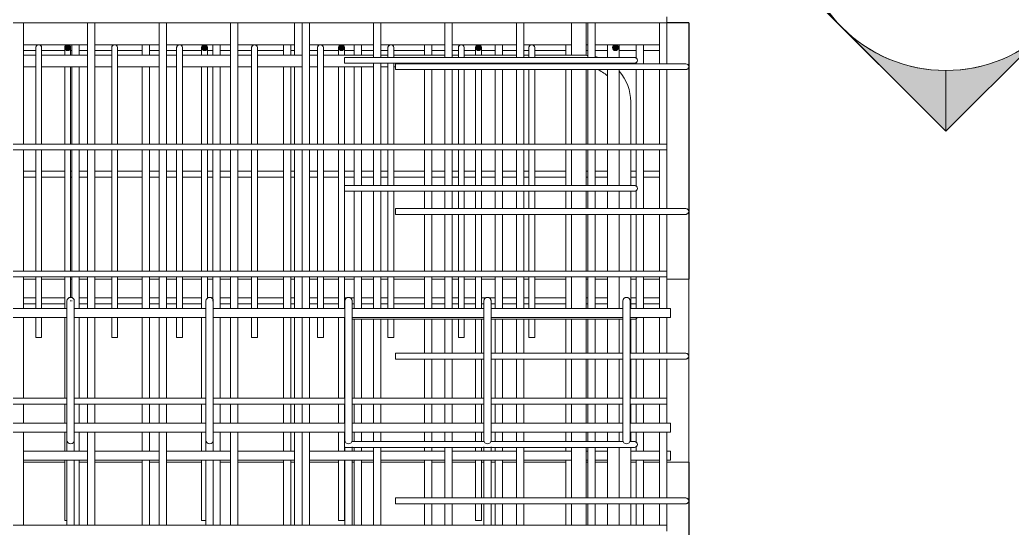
# Model space of a CAD drawing. Header units: millimetres. Extents: x 6720 to 22888, y -3063 to 10060.
# Drawn here: x 11406 to 12760, y 6970 to 7664 of the extents above; entities that cross this region are included whole.
import ezdxf

# ---------------------------------------------------------------- set-up
doc = ezdxf.new("R2010")
doc.units = ezdxf.units.MM
for name, color, linetype, lineweight in [('A-WALL', 113, 'Continuous', 25), ('G-ANNO-SYMB', 111, 'Continuous', 9), ('S-BEAM', 12, 'Continuous', 18), ('S-RBAR', 171, 'Continuous', 18)]:
    doc.layers.add(name, color=color, linetype=linetype, lineweight=lineweight)

# ---------------------------------------------------------------- blocks, each defined once
blk = doc.blocks.new('Detail View - M_Section Head - Filled SHOP DWG-1002450-Elevation Front 1')
at = {"layer": 'G-ANNO-SYMB'}
h = blk.add_hatch(color=256, dxfattribs=at)
edge = h.paths.add_edge_path()
edge.add_line((12386.7, 7794.8), (12469.5, 7794.8))
edge.add_arc((12669.5, 7794.8), 200, 180, 225)
edge.add_line((12528.1, 7653.4), (12386.7, 7794.8))
h = blk.add_hatch(color=256, dxfattribs=at)
edge = h.paths.add_edge_path()
edge.add_line((12952.4, 7794.8), (12811, 7653.4))
edge.add_arc((12669.5, 7794.8), 200, 315, 360)
edge.add_line((12869.5, 7794.8), (12952.4, 7794.8))
h = blk.add_hatch(color=256, dxfattribs=at)
edge = h.paths.add_edge_path()
edge.add_line((12669.5, 7512), (12528.1, 7653.4))
edge.add_arc((12669.5, 7794.8), 200, 225, 270)
edge.add_line((12669.5, 7594.8), (12669.5, 7512))
h = blk.add_hatch(color=256, dxfattribs=at)
edge = h.paths.add_edge_path()
edge.add_line((12669.5, 7512), (12669.5, 7594.8))
edge.add_arc((12669.5, 7794.8), 200, 270, 315)
edge.add_line((12811, 7653.4), (12669.5, 7512))
for p, q in [((12669.5, 7512), (12386.7, 7794.8)), ((12469.5, 7794.8), (12386.7, 7794.8)), ((12386.7, 7794.8), (12528.1, 7653.4)), ((12469.5, 7794.8), (12386.7, 7794.8)), ((12669.5, 7512), (12952.4, 7794.8)), ((12811, 7653.4), (12952.4, 7794.8)), ((12869.5, 7794.8), (12952.4, 7794.8)), ((12952.4, 7794.8), (12869.5, 7794.8)), ((12528.1, 7653.4), (12669.5, 7512)), ((12669.5, 7512), (12811, 7653.4)), ((12669.5, 7594.8), (12669.5, 7512)), ((12669.5, 7512), (12669.5, 7594.8))]:
    blk.add_line(p, q, dxfattribs=at)
for start, end in [(0, 180), (180, 360), (180, 225), (315, 0), (225, 270), (270, 315)]:
    blk.add_arc((12669.5, 7794.8), 200, start, end, dxfattribs=at)

msp = doc.modelspace()

# ---------------------------------------------------------------- hatches: boundary and pattern name
at = {"layer": 'S-RBAR'}
for points in [[(11470.9, 7622), (11474.9, 7626), (11470.9, 7630), (11466.9, 7626)], [(11657.8, 7622), (11661.8, 7626), (11657.8, 7630), (11653.8, 7626)], [(11844.7, 7622), (11848.7, 7626), (11844.7, 7630), (11840.7, 7626)], [(12031.7, 7622), (12035.7, 7626), (12031.7, 7630), (12027.7, 7626)], [(12218.6, 7622), (12222.6, 7626), (12218.6, 7630), (12214.6, 7626)]]:
    msp.add_hatch(color=256, dxfattribs=at).paths.add_polyline_path(points)
h = msp.add_hatch(color=256, dxfattribs=at)
edge = h.paths.add_edge_path()
edge.add_arc((11470.9, 7626), 4, 0, 360)
h = msp.add_hatch(color=256, dxfattribs=at)
edge = h.paths.add_edge_path()
edge.add_arc((11657.8, 7626), 4, 0, 360)
h = msp.add_hatch(color=256, dxfattribs=at)
edge = h.paths.add_edge_path()
edge.add_arc((11844.7, 7626), 4, 0, 360)
h = msp.add_hatch(color=256, dxfattribs=at)
edge = h.paths.add_edge_path()
edge.add_arc((12031.7, 7626), 4, 0, 360)
h = msp.add_hatch(color=256, dxfattribs=at)
edge = h.paths.add_edge_path()
edge.add_arc((12218.6, 7626), 4, 0, 360)

# ---------------------------------------------------------------- linework, layer by layer
at = {"layer": 'A-WALL'}
for p, q in [((12318.6, 7660), (12288.6, 7660)), ((12318.6, 7660), (12318.6, 7310)), ((12318.6, 7060), (12318.6, 6760))]:
    msp.add_line(p, q, dxfattribs=at)
at = {"layer": 'S-BEAM'}
for p, q in [((11410.7, 7310), (11427.4, 7310)), ((11435.4, 7310), (11466.9, 7310)), ((11474.9, 7310), (11476.5, 7310)), ((11486.5, 7310), (11498.2, 7310)), ((11508.2, 7310), (11531, 7310)), ((11539, 7310), (11572.8, 7310)), ((11582.8, 7310), (11595.7, 7310)), ((11605.7, 7310), (11619.7, 7310)), ((11627.7, 7310), (11653.8, 7310)), ((11661.8, 7310), (11669.1, 7310)), ((11679.1, 7310), (11693.3, 7310)), ((11703.3, 7310), (11722, 7310)), ((11730, 7310), (11765.5, 7310)), ((11775.5, 7310), (11780.6, 7310)), ((11800.8, 7310), (11811.9, 7310)), ((11819.9, 7310), (11840.7, 7310)), ((11848.7, 7310), (11861.8, 7310)), ((11871.8, 7310), (11888.4, 7310)), ((11898.4, 7310), (11908.1, 7310)), ((11916.1, 7310), (11958.1, 7310)), ((11968.1, 7310), (11985.9, 7310)), ((11995.9, 7310), (12004.2, 7310)), ((12012.2, 7310), (12027.7, 7310)), ((12035.7, 7310), (12054.5, 7310)), ((12064.5, 7310), (12083.5, 7310)), ((12093.5, 7310), (12100.4, 7310)), ((12108.4, 7310), (12150.8, 7310)), ((12178.6, 7310), (12181, 7310)), ((12191, 7310), (12207.6, 7310)), ((12239.4, 7310), (12247.1, 7310)), ((12257.1, 7310), (12278.6, 7310)), ((12288.6, 7310), (12318.6, 7310)), ((12318.6, 7310), (12318.6, 7060)), ((11466.9, 7060), (11410.7, 7060)), ((11498.2, 7060), (11486.5, 7060)), ((11572.8, 7060), (11508.2, 7060)), ((11595.7, 7060), (11582.8, 7060)), ((11653.8, 7060), (11605.7, 7060)), ((11693.3, 7060), (11679.1, 7060)), ((11765.5, 7060), (11703.3, 7060)), ((11780.6, 7060), (11775.5, 7060)), ((11840.7, 7060), (11800.8, 7060)), ((11861.8, 7060), (11859.3, 7060)), ((11888.4, 7060), (11871.8, 7060)), ((11958.1, 7060), (11898.4, 7060)), ((11985.9, 7060), (11968.1, 7060)), ((12027.7, 7060), (11995.9, 7060)), ((12038.9, 7060), (12035.7, 7060)), ((12054.5, 7060), (12048.9, 7060)), ((12083.5, 7060), (12064.5, 7060)), ((12150.8, 7060), (12093.5, 7060)), ((12181, 7060), (12178.6, 7060)), ((12207.6, 7060), (12191, 7060)), ((12247.1, 7060), (12239.4, 7060)), ((12278.6, 7060), (12257.1, 7060)), ((12318.6, 7060), (12288.6, 7060))]:
    msp.add_line(p, q, dxfattribs=at)
at = {"layer": 'S-RBAR'}
for p, q in [((12288.6, 7660), (12288.6, 7668)), ((10132.6, 7660), (12288.6, 7660)), ((11410.7, 7494.4), (11410.7, 7660)), ((11498.2, 7494.4), (11498.2, 7660)), ((11508.2, 7494.4), (11508.2, 7660)), ((11595.7, 7494.4), (11595.7, 7660)), ((11605.7, 7494.4), (11605.7, 7660)), ((11693.3, 7494.4), (11693.3, 7660)), ((11703.3, 7494.4), (11703.3, 7660)), ((11780.6, 7615.6), (11780.6, 7660)), ((11790.8, 7494.4), (11790.8, 7660)), ((11800.8, 7494.4), (11800.8, 7660)), ((11888.4, 7612.7), (11888.4, 7660)), ((11898.4, 7612.7), (11898.4, 7660)), ((11985.9, 7612.7), (11985.9, 7660)), ((11995.9, 7612.7), (11995.9, 7660)), ((12083.5, 7612.7), (12083.5, 7660)), ((12093.5, 7612.7), (12093.5, 7660)), ((12158.6, 7615.6), (12158.6, 7660)), ((12178.6, 7615.3), (12178.6, 7660)), ((12181, 7612.7), (12181, 7660)), ((12191, 7612.7), (12191, 7660)), ((12278.6, 7604), (12278.6, 7660)), ((12288.6, 7604), (12288.6, 7660)), ((11410.7, 7630), (11476.5, 7630)), ((11427.4, 7590), (11427.4, 7626)), ((11435.4, 7590), (11435.4, 7626)), ((11470.9, 7630), (11466.9, 7626)), ((11466.9, 7616.2), (11466.9, 7626)), ((11466.9, 7626), (11470.9, 7622)), ((11474.9, 7626), (11470.9, 7630)), ((11470.9, 7622), (11474.9, 7626)), ((11474.9, 7616.2), (11474.9, 7626)), ((11486.5, 7630), (11476.5, 7630)), ((11476.5, 7615.6), (11476.5, 7630)), ((11486.5, 7630), (11498.2, 7630)), ((11486.5, 7615.6), (11486.5, 7630)), ((11508.2, 7630), (11572.8, 7630)), ((11531, 7590), (11531, 7626)), ((11539, 7590), (11539, 7626)), ((11582.8, 7630), (11572.8, 7630)), ((11572.8, 7615.6), (11572.8, 7630)), ((11582.8, 7630), (11595.7, 7630)), ((11582.8, 7615.6), (11582.8, 7630)), ((11605.7, 7630), (11669.1, 7630)), ((11619.7, 7590), (11619.7, 7626)), ((11627.7, 7590), (11627.7, 7626)), ((11657.8, 7630), (11653.8, 7626)), ((11653.8, 7616.2), (11653.8, 7626)), ((11653.8, 7626), (11657.8, 7622)), ((11661.8, 7626), (11657.8, 7630)), ((11657.8, 7622), (11661.8, 7626)), ((11661.8, 7616.2), (11661.8, 7626)), ((11679.1, 7630), (11669.1, 7630)), ((11669.1, 7615.6), (11669.1, 7630)), ((11679.1, 7630), (11693.3, 7630)), ((11679.1, 7615.6), (11679.1, 7630)), ((11703.3, 7630), (11765.5, 7630)), ((11722, 7590), (11722, 7626)), ((11730, 7590), (11730, 7626)), ((11775.5, 7630), (11765.5, 7630)), ((11765.5, 7615.6), (11765.5, 7630)), ((11775.5, 7630), (11780.6, 7630)), ((11775.5, 7615.6), (11775.5, 7630)), ((11800.8, 7630), (11861.8, 7630)), ((11811.9, 7590), (11811.9, 7626)), ((11819.9, 7590), (11819.9, 7626)), ((11844.7, 7630), (11840.7, 7626)), ((11840.7, 7616.2), (11840.7, 7626)), ((11840.7, 7626), (11844.7, 7622)), ((11848.7, 7626), (11844.7, 7630)), ((11844.7, 7622), (11848.7, 7626)), ((11848.7, 7616.2), (11848.7, 7626)), ((11871.8, 7630), (11861.8, 7630)), ((11861.8, 7615.6), (11861.8, 7630)), ((11871.8, 7630), (11888.4, 7630)), ((11871.8, 7615.6), (11871.8, 7630)), ((11898.4, 7630), (11958.1, 7630)), ((11908.1, 7613.5), (11908.1, 7626)), ((11916.1, 7613.5), (11916.1, 7626)), ((11968.1, 7630), (11958.1, 7630)), ((11958.1, 7615.6), (11958.1, 7630)), ((11968.1, 7630), (11985.9, 7630)), ((11968.1, 7615.6), (11968.1, 7630)), ((11995.9, 7630), (12054.5, 7630)), ((12004.2, 7613.5), (12004.2, 7626)), ((12012.2, 7613.5), (12012.2, 7626)), ((12031.7, 7630), (12027.7, 7626)), ((12027.7, 7616.2), (12027.7, 7626)), ((12027.7, 7626), (12031.7, 7622)), ((12035.7, 7626), (12031.7, 7630)), ((12031.7, 7622), (12035.7, 7626)), ((12035.7, 7616.2), (12035.7, 7626)), ((12064.5, 7630), (12054.5, 7630)), ((12054.5, 7615.6), (12054.5, 7630)), ((12064.5, 7630), (12083.5, 7630)), ((12064.5, 7615.6), (12064.5, 7630)), ((12093.7, 7630), (12150.8, 7630)), ((12100.4, 7613.5), (12100.4, 7626)), ((12108.4, 7613.5), (12108.4, 7626)), ((12158.6, 7630), (12150.8, 7630)), ((12150.8, 7615.6), (12150.8, 7630)), ((12178.6, 7630), (12181, 7630)), ((12191, 7630), (12207.6, 7630)), ((12223.6, 7630), (12207.6, 7630)), ((12207.6, 7612.7), (12207.6, 7630)), ((12218.6, 7630), (12214.6, 7626)), ((12214.6, 7626), (12218.6, 7622)), ((12222.6, 7626), (12218.6, 7630)), ((12218.6, 7622), (12222.6, 7626)), ((12223.6, 7630), (12247.1, 7630)), ((12223.6, 7612.7), (12223.6, 7630)), ((12257.1, 7630), (12247.1, 7630)), ((12247.1, 7611.4), (12247.1, 7630)), ((12257.1, 7630), (12278.6, 7630)), ((12257.1, 7604), (12257.1, 7630)), ((11410.7, 7622), (11427.4, 7622)), ((11410.7, 7615.6), (11427.4, 7615.6)), ((11435.4, 7622), (11466.9, 7622)), ((11435.4, 7615.6), (11498.2, 7615.6)), ((11474.9, 7622), (11476.5, 7622)), ((11486.5, 7622), (11498.2, 7622)), ((11508.2, 7622), (11531, 7622)), ((11508.2, 7615.6), (11531, 7615.6)), ((11539, 7622), (11572.8, 7622)), ((11539, 7615.6), (11595.7, 7615.6)), ((11582.8, 7622), (11595.7, 7622)), ((11605.7, 7622), (11619.7, 7622)), ((11605.7, 7615.6), (11619.7, 7615.6)), ((11627.7, 7622), (11653.8, 7622)), ((11627.7, 7615.6), (11693.3, 7615.6)), ((11661.8, 7622), (11669.1, 7622)), ((11679.1, 7622), (11693.3, 7622)), ((11703.3, 7622), (11722, 7622)), ((11703.3, 7615.6), (11722, 7615.6)), ((11730, 7622), (11765.5, 7622)), ((11730, 7615.6), (11790.8, 7615.6)), ((11775.5, 7622), (11780.6, 7622)), ((11800.8, 7622), (11811.9, 7622)), ((11800.8, 7615.6), (11811.9, 7615.6)), ((11819.9, 7622), (11840.7, 7622)), ((11819.9, 7615.6), (11888.4, 7615.6)), ((12208.6, 7612.7), (11848.6, 7612.7)), ((11848.6, 7612.7), (11848.6, 7604.7)), ((11848.7, 7622), (11861.8, 7622)), ((11871.8, 7622), (11888.4, 7622)), ((11898.4, 7622), (11908.1, 7622)), ((11898.4, 7615.6), (11908.1, 7615.6)), ((11916.1, 7622), (11958.1, 7622)), ((11916.1, 7615.6), (11985.9, 7615.6)), ((11968.1, 7622), (11985.9, 7622)), ((11995.9, 7622), (12004.2, 7622)), ((11995.9, 7615.6), (12004.2, 7615.6)), ((12012.2, 7622), (12027.7, 7622)), ((12012.2, 7615.6), (12083.5, 7615.6)), ((12035.7, 7622), (12054.5, 7622)), ((12064.5, 7622), (12083.5, 7622)), ((12093.7, 7622), (12100.4, 7622)), ((12093.7, 7615.6), (12100.4, 7615.6)), ((12108.4, 7622), (12150.8, 7622)), ((12108.4, 7615.6), (12175.9, 7615.6)), ((12178.6, 7622), (12181, 7622)), ((12191, 7622), (12207.6, 7622)), ((12208.6, 7612.7), (12244.6, 7612.7)), ((12223.6, 7622), (12247.1, 7622)), ((12257.1, 7622), (12278.6, 7622)), ((11410.7, 7599.6), (11427.4, 7599.6)), ((11435.4, 7599.6), (11498.2, 7599.6)), ((11466.9, 7494.4), (11466.9, 7599.6)), ((11474.9, 7494.4), (11474.9, 7599.6)), ((11476.5, 7494.4), (11476.5, 7599.6)), ((11486.5, 7494.4), (11486.5, 7599.6)), ((11508.2, 7599.6), (11531, 7599.6)), ((11539, 7599.6), (11595.7, 7599.6)), ((11572.8, 7494.4), (11572.8, 7599.6)), ((11582.8, 7494.4), (11582.8, 7599.6)), ((11605.7, 7599.6), (11619.7, 7599.6)), ((11627.7, 7599.6), (11693.3, 7599.6)), ((11653.8, 7494.4), (11653.8, 7599.6)), ((11661.8, 7494.4), (11661.8, 7599.6)), ((11669.1, 7494.4), (11669.1, 7599.6)), ((11679.1, 7494.4), (11679.1, 7599.6)), ((11703.3, 7599.6), (11722, 7599.6)), ((11730, 7599.6), (11790.8, 7599.6)), ((11765.5, 7494.4), (11765.5, 7599.6)), ((11775.5, 7494.4), (11775.5, 7599.6)), ((11780.6, 7494.4), (11780.6, 7599.6)), ((11800.8, 7599.6), (11811.9, 7599.6)), ((11819.9, 7599.6), (11888.4, 7599.6)), ((11840.7, 7494.4), (11840.7, 7599.6)), ((12208.6, 7604.7), (11848.6, 7604.7)), ((11848.7, 7494.4), (11848.7, 7599.6)), ((11861.8, 7494.4), (11861.8, 7599.6)), ((11871.8, 7494.4), (11871.8, 7599.6)), ((11888.4, 7494.4), (11888.4, 7604.7)), ((11898.4, 7494.4), (11898.4, 7604.7)), ((11898.4, 7599.6), (11908.1, 7599.6)), ((11908.1, 7590), (11908.1, 7604.9)), ((11916.1, 7590), (11916.1, 7604.9)), ((11916.1, 7599.6), (11918.6, 7599.6)), ((11918.6, 7604), (12294.6, 7604)), ((11918.6, 7596), (11918.6, 7604)), ((11985.9, 7604), (11985.9, 7604.7)), ((11995.9, 7604), (11995.9, 7604.7)), ((12004.2, 7604.3), (12004.2, 7604.9)), ((12012.2, 7604.3), (12012.2, 7604.9)), ((12083.5, 7604), (12083.5, 7604.7)), ((12093.5, 7604), (12093.5, 7604.7)), ((12100.4, 7604.3), (12100.4, 7604.9)), ((12108.4, 7604.3), (12108.4, 7604.9)), ((12181, 7604), (12181, 7604.7)), ((12191, 7604), (12191, 7604.7)), ((12207.6, 7604), (12207.6, 7604.7)), ((12208.6, 7604.7), (12244.6, 7604.7)), ((12223.6, 7604), (12223.6, 7604.7)), ((12247.1, 7604), (12247.1, 7606)), ((12314.6, 7604), (12294.6, 7604)), ((11427.4, 7590), (11427.4, 7494.4)), ((11435.4, 7590), (11435.4, 7494.4)), ((11531, 7590), (11531, 7494.4)), ((11539, 7590), (11539, 7494.4)), ((11619.7, 7590), (11619.7, 7494.4)), ((11627.7, 7590), (11627.7, 7494.4)), ((11722, 7590), (11722, 7494.4)), ((11730, 7590), (11730, 7494.4)), ((11811.9, 7590), (11811.9, 7494.4)), ((11819.9, 7590), (11819.9, 7494.4)), ((11908.1, 7590), (11908.1, 7494.4)), ((11916.1, 7590), (11916.1, 7494.4)), ((11918.6, 7596), (12294.6, 7596)), ((11958.1, 7494.4), (11958.1, 7596)), ((11968.1, 7494.4), (11968.1, 7596)), ((11985.9, 7494.4), (11985.9, 7596)), ((11995.9, 7494.4), (11995.9, 7596)), ((12004.2, 7590), (12004.2, 7596.3)), ((12004.2, 7590), (12004.2, 7494.4)), ((12012.2, 7590), (12012.2, 7596.3)), ((12012.2, 7590), (12012.2, 7494.4)), ((12027.7, 7494.4), (12027.7, 7596)), ((12035.7, 7494.4), (12035.7, 7596)), ((12054.5, 7494.4), (12054.5, 7596)), ((12064.5, 7494.4), (12064.5, 7596)), ((12083.5, 7494.4), (12083.5, 7596)), ((12093.5, 7494.4), (12093.5, 7596)), ((12100.4, 7590), (12100.4, 7596.3)), ((12100.4, 7590), (12100.4, 7494.4)), ((12108.4, 7590), (12108.4, 7596.3)), ((12108.4, 7590), (12108.4, 7494.4)), ((12150.8, 7494.4), (12150.8, 7596)), ((12158.6, 7494.4), (12158.6, 7596)), ((12178.6, 7494.4), (12178.6, 7596)), ((12181, 7494.4), (12181, 7596)), ((12191, 7494.4), (12191, 7596)), ((12207.6, 7494.4), (12207.6, 7596)), ((12223.6, 7494.4), (12223.6, 7596)), ((12247.1, 7494.4), (12247.1, 7596)), ((12257.1, 7494.4), (12257.1, 7596)), ((12278.6, 7494.4), (12278.6, 7596)), ((12288.6, 7494.4), (12288.6, 7596)), ((12314.6, 7596), (12294.6, 7596)), ((12239.4, 7552.1), (12239.4, 7494.4)), ((10132.6, 7494.4), (12288.6, 7494.4)), ((12288.6, 7486.4), (12288.6, 7494.4)), ((10132.6, 7486.4), (12288.6, 7486.4)), ((11410.7, 7320.9), (11410.7, 7486.4)), ((11427.4, 7486.4), (11427.4, 7320.9)), ((11435.4, 7486.4), (11435.4, 7320.9)), ((11466.9, 7320.9), (11466.9, 7486.4)), ((11474.9, 7320.9), (11474.9, 7486.4)), ((11476.5, 7320.9), (11476.5, 7486.4)), ((11486.5, 7320.9), (11486.5, 7486.4)), ((11498.2, 7320.9), (11498.2, 7486.4)), ((11508.2, 7320.9), (11508.2, 7486.4)), ((11531, 7486.4), (11531, 7320.9)), ((11539, 7486.4), (11539, 7320.9)), ((11572.8, 7320.9), (11572.8, 7486.4)), ((11582.8, 7320.9), (11582.8, 7486.4)), ((11595.7, 7320.9), (11595.7, 7486.4)), ((11605.7, 7320.9), (11605.7, 7486.4)), ((11619.7, 7486.4), (11619.7, 7320.9)), ((11627.7, 7486.4), (11627.7, 7320.9)), ((11653.8, 7320.9), (11653.8, 7486.4)), ((11661.8, 7320.9), (11661.8, 7486.4)), ((11669.1, 7320.9), (11669.1, 7486.4)), ((11679.1, 7320.9), (11679.1, 7486.4)), ((11693.3, 7320.9), (11693.3, 7486.4)), ((11703.3, 7320.9), (11703.3, 7486.4)), ((11722, 7486.4), (11722, 7320.9)), ((11730, 7486.4), (11730, 7320.9)), ((11765.5, 7320.9), (11765.5, 7486.4)), ((11775.5, 7320.9), (11775.5, 7486.4)), ((11780.6, 7320.9), (11780.6, 7486.4)), ((11790.8, 7320.9), (11790.8, 7486.4)), ((11800.8, 7320.9), (11800.8, 7486.4)), ((11811.9, 7486.4), (11811.9, 7320.9)), ((11819.9, 7486.4), (11819.9, 7320.9)), ((11840.7, 7320.9), (11840.7, 7486.4)), ((11848.7, 7437.8), (11848.7, 7486.4)), ((11861.8, 7437.8), (11861.8, 7486.4)), ((11871.8, 7437.8), (11871.8, 7486.4)), ((11888.4, 7437.8), (11888.4, 7486.4)), ((11898.4, 7437.8), (11898.4, 7486.4)), ((11908.1, 7486.4), (11908.1, 7437.8)), ((11916.1, 7486.4), (11916.1, 7437.8)), ((11958.1, 7437.8), (11958.1, 7486.4)), ((11968.1, 7437.8), (11968.1, 7486.4)), ((11985.9, 7437.8), (11985.9, 7486.4)), ((11995.9, 7437.8), (11995.9, 7486.4)), ((12004.2, 7486.4), (12004.2, 7437.8)), ((12012.2, 7486.4), (12012.2, 7437.8)), ((12027.7, 7437.8), (12027.7, 7486.4)), ((12035.7, 7437.8), (12035.7, 7486.4)), ((12054.5, 7437.8), (12054.5, 7486.4)), ((12064.5, 7437.8), (12064.5, 7486.4)), ((12083.5, 7437.8), (12083.5, 7486.4)), ((12093.5, 7437.8), (12093.5, 7486.4)), ((12100.4, 7486.4), (12100.4, 7437.8)), ((12108.4, 7486.4), (12108.4, 7437.8)), ((12150.8, 7437.8), (12150.8, 7486.4)), ((12158.6, 7437.8), (12158.6, 7486.4)), ((12178.6, 7437.8), (12178.6, 7486.4)), ((12181, 7437.8), (12181, 7486.4)), ((12191, 7437.8), (12191, 7486.4)), ((12207.6, 7437.8), (12207.6, 7486.4)), ((12223.6, 7437.8), (12223.6, 7486.4)), ((12239.4, 7486.4), (12239.4, 7437.8)), ((12247.1, 7436.5), (12247.1, 7486.4)), ((12257.1, 7406.3), (12257.1, 7486.4)), ((12278.6, 7406.3), (12278.6, 7486.4)), ((12288.6, 7406.3), (12288.6, 7486.4)), ((11410.7, 7457.2), (11427.4, 7457.2)), ((11435.4, 7457.2), (11466.9, 7457.2)), ((11474.9, 7457.2), (11476.5, 7457.2)), ((11486.5, 7457.2), (11498.2, 7457.2)), ((11508.2, 7457.2), (11531, 7457.2)), ((11539, 7457.2), (11572.8, 7457.2)), ((11582.8, 7457.2), (11595.7, 7457.2)), ((11605.7, 7457.2), (11619.7, 7457.2)), ((11627.7, 7457.2), (11653.8, 7457.2)), ((11661.8, 7457.2), (11669.1, 7457.2)), ((11679.1, 7457.2), (11693.3, 7457.2)), ((11703.3, 7457.2), (11722, 7457.2)), ((11730, 7457.2), (11765.5, 7457.2)), ((11775.5, 7457.2), (11780.6, 7457.2)), ((11800.8, 7457.2), (11811.9, 7457.2)), ((11819.9, 7457.2), (11840.7, 7457.2)), ((11848.7, 7457.2), (11861.8, 7457.2)), ((11871.8, 7457.2), (11888.4, 7457.2)), ((11898.4, 7457.2), (11908.1, 7457.2)), ((11916.1, 7457.2), (11958.1, 7457.2)), ((11968.1, 7457.2), (11985.9, 7457.2)), ((11995.9, 7457.2), (12004.2, 7457.2)), ((12012.2, 7457.2), (12027.7, 7457.2)), ((12035.7, 7457.2), (12054.5, 7457.2)), ((12064.5, 7457.2), (12083.5, 7457.2)), ((12093.5, 7457.2), (12100.4, 7457.2)), ((12108.4, 7457.2), (12150.8, 7457.2)), ((12178.6, 7457.2), (12181, 7457.2)), ((12191, 7457.2), (12207.6, 7457.2)), ((12239.4, 7457.2), (12247.1, 7457.2)), ((12257.1, 7457.2), (12278.6, 7457.2)), ((11410.7, 7449.2), (11427.4, 7449.2)), ((11435.4, 7449.2), (11466.9, 7449.2)), ((11474.9, 7449.2), (11476.5, 7449.2)), ((11486.5, 7449.2), (11498.2, 7449.2)), ((11508.2, 7449.2), (11531, 7449.2)), ((11539, 7449.2), (11572.8, 7449.2)), ((11582.8, 7449.2), (11595.7, 7449.2)), ((11605.7, 7449.2), (11619.7, 7449.2)), ((11627.7, 7449.2), (11653.8, 7449.2)), ((11661.8, 7449.2), (11669.1, 7449.2)), ((11679.1, 7449.2), (11693.3, 7449.2)), ((11703.3, 7449.2), (11722, 7449.2)), ((11730, 7449.2), (11765.5, 7449.2)), ((11775.5, 7449.2), (11780.6, 7449.2)), ((11800.8, 7449.2), (11811.9, 7449.2)), ((11819.9, 7449.2), (11840.7, 7449.2)), ((12208.6, 7437.8), (11848.6, 7437.8)), ((11848.6, 7437.8), (11848.6, 7429.8)), ((11848.7, 7449.2), (11861.8, 7449.2)), ((11871.8, 7449.2), (11888.4, 7449.2)), ((11898.4, 7449.2), (11908.1, 7449.2)), ((11916.1, 7449.2), (11958.1, 7449.2)), ((11968.1, 7449.2), (11985.9, 7449.2)), ((11995.9, 7449.2), (12004.2, 7449.2)), ((12012.2, 7449.2), (12027.7, 7449.2)), ((12035.7, 7449.2), (12054.5, 7449.2)), ((12064.5, 7449.2), (12083.5, 7449.2)), ((12093.5, 7449.2), (12100.4, 7449.2)), ((12108.4, 7449.2), (12150.8, 7449.2)), ((12178.6, 7449.2), (12181, 7449.2)), ((12191, 7449.2), (12207.6, 7449.2)), ((12208.6, 7437.8), (12244.6, 7437.8)), ((12239.4, 7449.2), (12247.1, 7449.2)), ((12257.1, 7449.2), (12278.6, 7449.2)), ((12208.6, 7429.8), (11848.6, 7429.8)), ((11848.7, 7320.9), (11848.7, 7429.8)), ((11861.8, 7320.9), (11861.8, 7429.8)), ((11871.8, 7320.9), (11871.8, 7429.8)), ((11888.4, 7320.9), (11888.4, 7429.8)), ((11898.4, 7320.9), (11898.4, 7429.8)), ((11908.1, 7429.8), (11908.1, 7320.9)), ((11916.1, 7429.8), (11916.1, 7320.9)), ((11958.1, 7406.3), (11958.1, 7429.8)), ((11968.1, 7406.3), (11968.1, 7429.8)), ((11985.9, 7406.3), (11985.9, 7429.8)), ((11995.9, 7406.3), (11995.9, 7429.8)), ((12004.2, 7429.8), (12004.2, 7406.3)), ((12012.2, 7429.8), (12012.2, 7406.3)), ((12027.7, 7406.3), (12027.7, 7429.8)), ((12035.7, 7406.3), (12035.7, 7429.8)), ((12054.5, 7406.3), (12054.5, 7429.8)), ((12064.5, 7406.3), (12064.5, 7429.8)), ((12083.5, 7406.3), (12083.5, 7429.8)), ((12093.5, 7406.3), (12093.5, 7429.8)), ((12100.4, 7429.8), (12100.4, 7406.3)), ((12108.4, 7429.8), (12108.4, 7406.3)), ((12150.8, 7406.3), (12150.8, 7429.8)), ((12158.6, 7406.3), (12158.6, 7429.8)), ((12178.6, 7406.3), (12178.6, 7429.8)), ((12181, 7406.3), (12181, 7429.8)), ((12191, 7406.3), (12191, 7429.8)), ((12207.6, 7406.3), (12207.6, 7429.8)), ((12208.6, 7429.8), (12244.6, 7429.8)), ((12223.6, 7406.3), (12223.6, 7429.8)), ((12239.4, 7429.8), (12239.4, 7406.3)), ((12247.1, 7406.3), (12247.1, 7431.1)), ((11918.6, 7406.3), (12294.6, 7406.3)), ((11918.6, 7398.3), (11918.6, 7406.3)), ((11918.6, 7398.3), (12294.6, 7398.3)), ((11958.1, 7320.9), (11958.1, 7398.3)), ((11968.1, 7320.9), (11968.1, 7398.3)), ((11985.9, 7320.9), (11985.9, 7398.3)), ((11995.9, 7320.9), (11995.9, 7398.3)), ((12004.2, 7398.3), (12004.2, 7320.9)), ((12012.2, 7398.3), (12012.2, 7320.9)), ((12027.7, 7320.9), (12027.7, 7398.3)), ((12035.7, 7320.9), (12035.7, 7398.3)), ((12054.5, 7320.9), (12054.5, 7398.3)), ((12064.5, 7320.9), (12064.5, 7398.3)), ((12083.5, 7320.9), (12083.5, 7398.3)), ((12093.5, 7320.9), (12093.5, 7398.3)), ((12100.4, 7398.3), (12100.4, 7320.9)), ((12108.4, 7398.3), (12108.4, 7320.9)), ((12150.8, 7320.9), (12150.8, 7398.3)), ((12158.6, 7320.9), (12158.6, 7398.3)), ((12178.6, 7320.9), (12178.6, 7398.3)), ((12181, 7320.9), (12181, 7398.3)), ((12191, 7320.9), (12191, 7398.3)), ((12207.6, 7320.9), (12207.6, 7398.3)), ((12223.6, 7320.9), (12223.6, 7398.3)), ((12239.4, 7398.3), (12239.4, 7320.9)), ((12247.1, 7320.9), (12247.1, 7398.3)), ((12257.1, 7320.9), (12257.1, 7398.3)), ((12278.6, 7320.9), (12278.6, 7398.3)), ((12288.6, 7320.9), (12288.6, 7398.3)), ((12314.6, 7406.3), (12294.6, 7406.3)), ((12314.6, 7398.3), (12294.6, 7398.3)), ((10132.6, 7320.9), (12288.6, 7320.9)), ((12288.6, 7312.9), (12288.6, 7320.9)), ((10132.6, 7312.9), (12288.6, 7312.9)), ((11410.7, 7269.7), (11410.7, 7312.9)), ((11427.4, 7312.9), (11427.4, 7269.7)), ((11435.4, 7312.9), (11435.4, 7269.7)), ((11466.9, 7269.7), (11466.9, 7312.9)), ((11474.9, 7284.9), (11474.9, 7312.9)), ((11476.5, 7284.7), (11476.5, 7312.9)), ((11486.5, 7269.7), (11486.5, 7312.9)), ((11498.2, 7269.7), (11498.2, 7312.9)), ((11508.2, 7269.7), (11508.2, 7312.9)), ((11531, 7312.9), (11531, 7269.7)), ((11539, 7312.9), (11539, 7269.7)), ((11572.8, 7269.7), (11572.8, 7312.9)), ((11582.8, 7269.7), (11582.8, 7312.9)), ((11595.7, 7269.7), (11595.7, 7312.9)), ((11605.7, 7269.7), (11605.7, 7312.9)), ((11619.7, 7312.9), (11619.7, 7269.7)), ((11627.7, 7312.9), (11627.7, 7269.7)), ((11653.8, 7269.7), (11653.8, 7312.9)), ((11661.8, 7283.7), (11661.8, 7312.9)), ((11669.1, 7282.2), (11669.1, 7312.9)), ((11679.1, 7269.7), (11679.1, 7312.9)), ((11693.3, 7269.7), (11693.3, 7312.9)), ((11703.3, 7269.7), (11703.3, 7312.9)), ((11722, 7312.9), (11722, 7269.7)), ((11730, 7312.9), (11730, 7269.7)), ((11765.5, 7269.7), (11765.5, 7312.9)), ((11775.5, 7269.7), (11775.5, 7312.9)), ((11780.6, 7269.7), (11780.6, 7312.9)), ((11790.8, 7269.7), (11790.8, 7312.9)), ((11800.8, 7269.7), (11800.8, 7312.9)), ((11811.9, 7312.9), (11811.9, 7269.7)), ((11819.9, 7312.9), (11819.9, 7269.7)), ((11840.7, 7269.7), (11840.7, 7312.9)), ((11848.7, 7269.7), (11848.7, 7312.9)), ((11861.8, 7269.7), (11861.8, 7312.9)), ((11871.8, 7269.7), (11871.8, 7312.9)), ((11888.4, 7269.7), (11888.4, 7312.9)), ((11898.4, 7269.7), (11898.4, 7312.9)), ((11908.1, 7312.9), (11908.1, 7269.7)), ((11916.1, 7312.9), (11916.1, 7269.7)), ((11958.1, 7269.7), (11958.1, 7312.9)), ((11968.1, 7269.7), (11968.1, 7312.9)), ((11985.9, 7269.7), (11985.9, 7312.9)), ((11995.9, 7269.7), (11995.9, 7312.9)), ((12004.2, 7312.9), (12004.2, 7269.7)), ((12012.2, 7312.9), (12012.2, 7269.7)), ((12027.7, 7269.7), (12027.7, 7312.9)), ((12035.7, 7269.7), (12035.7, 7312.9)), ((12054.5, 7269.7), (12054.5, 7312.9)), ((12064.5, 7269.7), (12064.5, 7312.9)), ((12083.5, 7269.7), (12083.5, 7312.9)), ((12093.5, 7269.7), (12093.5, 7312.9)), ((12100.4, 7312.9), (12100.4, 7269.7)), ((12108.4, 7312.9), (12108.4, 7269.7)), ((12150.8, 7269.7), (12150.8, 7312.9)), ((12158.6, 7269.7), (12158.6, 7312.9)), ((12178.6, 7269.7), (12178.6, 7312.9)), ((12181, 7269.7), (12181, 7312.9)), ((12191, 7269.7), (12191, 7312.9)), ((12207.6, 7269.7), (12207.6, 7312.9)), ((12223.6, 7269.7), (12223.6, 7312.9)), ((12239.4, 7312.9), (12239.4, 7269.7)), ((12247.1, 7269.7), (12247.1, 7312.9)), ((12257.1, 7269.7), (12257.1, 7312.9)), ((12278.6, 7269.7), (12278.6, 7312.9)), ((12288.6, 7269.7), (12288.6, 7312.9)), ((11410.7, 7284.3), (11427.4, 7284.3)), ((11410.7, 7276.3), (11427.4, 7276.3)), ((11435.4, 7284.3), (11466.9, 7284.3)), ((11435.4, 7276.3), (11466.9, 7276.3)), ((11470, 7280), (11470, 7245)), ((11474.9, 7280), (11474.9, 7280.6)), ((11476.5, 7280), (11476.5, 7280.8)), ((11480, 7280), (11480, 7245)), ((11486.5, 7284.3), (11498.2, 7284.3)), ((11486.5, 7276.3), (11498.2, 7276.3)), ((11508.2, 7284.3), (11531, 7284.3)), ((11508.2, 7276.3), (11531, 7276.3)), ((11539, 7284.3), (11572.8, 7284.3)), ((11539, 7276.3), (11572.8, 7276.3)), ((11582.8, 7284.3), (11595.7, 7284.3)), ((11582.8, 7276.3), (11595.7, 7276.3)), ((11605.7, 7284.3), (11619.7, 7284.3)), ((11605.7, 7276.3), (11619.7, 7276.3)), ((11627.7, 7284.3), (11653.8, 7284.3)), ((11627.7, 7276.3), (11653.8, 7276.3)), ((11659.7, 7280), (11659.7, 7245)), ((11661.8, 7284.3), (11662.7, 7284.3)), ((11666.6, 7284.3), (11669.1, 7284.3)), ((11669.1, 7280), (11669.1, 7281.2)), ((11669.7, 7280), (11669.7, 7245)), ((11679.1, 7284.3), (11693.3, 7284.3)), ((11679.1, 7276.3), (11693.3, 7276.3)), ((11703.3, 7284.3), (11722, 7284.3)), ((11703.3, 7276.3), (11722, 7276.3)), ((11730, 7284.3), (11765.5, 7284.3)), ((11730, 7276.3), (11765.5, 7276.3)), ((11775.5, 7284.3), (11780.6, 7284.3)), ((11775.5, 7276.3), (11780.6, 7276.3)), ((11800.8, 7284.3), (11811.9, 7284.3)), ((11800.8, 7276.3), (11811.9, 7276.3)), ((11819.9, 7284.3), (11840.7, 7284.3)), ((11819.9, 7276.3), (11840.7, 7276.3)), ((11848.7, 7284.3), (11852.4, 7284.3)), ((11849.3, 7280), (11849.3, 7245)), ((11856.2, 7284.3), (11861.8, 7284.3)), ((11859.3, 7280), (11859.3, 7245)), ((11859.3, 7276.3), (11861.8, 7276.3)), ((11871.8, 7284.3), (11888.4, 7284.3)), ((11871.8, 7276.3), (11888.4, 7276.3)), ((11898.4, 7284.3), (11908.1, 7284.3)), ((11898.4, 7276.3), (11908.1, 7276.3)), ((11916.1, 7284.3), (11958.1, 7284.3)), ((11916.1, 7276.3), (11958.1, 7276.3)), ((11968.1, 7284.3), (11985.9, 7284.3)), ((11968.1, 7276.3), (11985.9, 7276.3)), ((11995.9, 7284.3), (12004.2, 7284.3)), ((11995.9, 7276.3), (12004.2, 7276.3)), ((12012.2, 7284.3), (12027.7, 7284.3)), ((12012.2, 7276.3), (12027.7, 7276.3)), ((12035.7, 7284.3), (12042, 7284.3)), ((12035.7, 7276.3), (12038.9, 7276.3)), ((12038.9, 7280), (12038.9, 7245)), ((12045.9, 7284.3), (12054.5, 7284.3)), ((12048.9, 7280), (12048.9, 7245)), ((12048.9, 7276.3), (12054.5, 7276.3)), ((12064.5, 7284.3), (12083.5, 7284.3)), ((12064.5, 7276.3), (12083.5, 7276.3)), ((12093.5, 7284.3), (12100.4, 7284.3)), ((12093.5, 7276.3), (12100.4, 7276.3)), ((12108.4, 7284.3), (12150.8, 7284.3)), ((12108.4, 7276.3), (12150.8, 7276.3)), ((12178.6, 7284.3), (12181, 7284.3)), ((12178.6, 7276.3), (12181, 7276.3)), ((12191, 7284.3), (12207.6, 7284.3)), ((12191, 7276.3), (12207.6, 7276.3)), ((12228.6, 7280), (12228.6, 7245)), ((12238.6, 7280), (12238.6, 7245)), ((12239.4, 7284.3), (12247.1, 7284.3)), ((12239.4, 7276.3), (12247.1, 7276.3)), ((12257.1, 7284.3), (12278.6, 7284.3)), ((12257.1, 7276.3), (12278.6, 7276.3)), ((11290.4, 7269.7), (11470, 7269.7)), ((11480, 7269.7), (11659.7, 7269.7)), ((11669.7, 7269.7), (11849.3, 7269.7)), ((11859.3, 7269.7), (12038.9, 7269.7)), ((12048.9, 7269.7), (12228.6, 7269.7)), ((12238.6, 7269.7), (12293.6, 7269.7)), ((12293.6, 7257.7), (12293.6, 7269.7)), ((11290.4, 7257.7), (11470, 7257.7)), ((11410.7, 7147.3), (11410.7, 7257.7)), ((11427.4, 7257.7), (11427.4, 7230)), ((11435.4, 7257.7), (11435.4, 7230)), ((11466.9, 7147.3), (11466.9, 7257.7)), ((11480, 7257.7), (11659.7, 7257.7)), ((11486.5, 7147.3), (11486.5, 7257.7)), ((11498.2, 7147.3), (11498.2, 7257.7)), ((11508.2, 7147.3), (11508.2, 7257.7)), ((11531, 7257.7), (11531, 7230)), ((11539, 7257.7), (11539, 7230)), ((11572.8, 7147.3), (11572.8, 7257.7)), ((11582.8, 7147.3), (11582.8, 7257.7)), ((11595.7, 7147.3), (11595.7, 7257.7)), ((11605.7, 7147.3), (11605.7, 7257.7)), ((11619.7, 7257.7), (11619.7, 7230)), ((11627.7, 7257.7), (11627.7, 7230)), ((11653.8, 7147.3), (11653.8, 7257.7)), ((11669.7, 7257.7), (11849.3, 7257.7)), ((11679.1, 7147.3), (11679.1, 7257.7)), ((11693.3, 7147.3), (11693.3, 7257.7)), ((11703.3, 7147.3), (11703.3, 7257.7)), ((11722, 7257.7), (11722, 7230)), ((11730, 7257.7), (11730, 7230)), ((11765.5, 7147.3), (11765.5, 7257.7)), ((11775.5, 7147.3), (11775.5, 7257.7)), ((11780.6, 7147.3), (11780.6, 7257.7)), ((11790.8, 7147.3), (11790.8, 7257.7)), ((11800.8, 7147.3), (11800.8, 7257.7)), ((11811.9, 7257.7), (11811.9, 7230)), ((11819.9, 7257.7), (11819.9, 7230)), ((11840.7, 7147.3), (11840.7, 7257.7)), ((11848.6, 7257.7), (11848.6, 7255)), ((11849.3, 7255), (11848.6, 7255)), ((11848.7, 7147.3), (11848.7, 7255)), ((11859.3, 7257.7), (12038.9, 7257.7)), ((12038.9, 7255), (11859.3, 7255)), ((11861.8, 7147.3), (11861.8, 7255)), ((11871.8, 7147.3), (11871.8, 7255)), ((11888.4, 7147.3), (11888.4, 7255)), ((11898.4, 7147.3), (11898.4, 7255)), ((11908.1, 7255), (11908.1, 7230)), ((11916.1, 7255), (11916.1, 7230)), ((11958.1, 7208.7), (11958.1, 7255)), ((11968.1, 7208.7), (11968.1, 7255)), ((11985.9, 7208.7), (11985.9, 7255)), ((11995.9, 7208.7), (11995.9, 7255)), ((12004.2, 7255), (12004.2, 7230)), ((12012.2, 7255), (12012.2, 7230)), ((12027.7, 7208.7), (12027.7, 7255)), ((12035.7, 7208.7), (12035.7, 7255)), ((12048.9, 7257.7), (12228.6, 7257.7)), ((12208.6, 7255), (12048.9, 7255)), ((12054.5, 7208.7), (12054.5, 7255)), ((12064.5, 7208.7), (12064.5, 7255)), ((12083.5, 7208.7), (12083.5, 7255)), ((12093.5, 7208.7), (12093.5, 7255)), ((12100.4, 7255), (12100.4, 7230)), ((12108.4, 7255), (12108.4, 7230)), ((12150.8, 7208.7), (12150.8, 7255)), ((12158.6, 7208.7), (12158.6, 7255)), ((12178.6, 7208.7), (12178.6, 7255)), ((12181, 7208.7), (12181, 7255)), ((12191, 7208.7), (12191, 7255)), ((12207.6, 7208.7), (12207.6, 7255)), ((12208.6, 7255), (12229, 7255)), ((12223.6, 7208.7), (12223.6, 7255)), ((12238.6, 7257.7), (12293.6, 7257.7)), ((12238.9, 7255), (12244.6, 7255)), ((12239.4, 7255), (12239.4, 7208.7)), ((12247.1, 7208.7), (12247.1, 7256.2)), ((12257.1, 7208.7), (12257.1, 7257.7)), ((12278.6, 7208.7), (12278.6, 7257.7)), ((12288.6, 7208.7), (12288.6, 7257.7)), ((11470, 7125), (11470, 7245)), ((11480, 7125), (11480, 7245)), ((11659.7, 7125), (11659.7, 7245)), ((11669.7, 7125), (11669.7, 7245)), ((11849.3, 7125), (11849.3, 7245)), ((11859.3, 7125), (11859.3, 7245)), ((12038.9, 7125), (12038.9, 7245)), ((12048.9, 7125), (12048.9, 7245)), ((12228.6, 7125), (12228.6, 7245)), ((12238.6, 7125), (12238.6, 7245)), ((11427.4, 7230), (11435.4, 7230)), ((11531, 7230), (11539, 7230)), ((11619.7, 7230), (11627.7, 7230)), ((11722, 7230), (11730, 7230)), ((11811.9, 7230), (11819.9, 7230)), ((11908.1, 7230), (11916.1, 7230)), ((12004.2, 7230), (12012.2, 7230)), ((12100.4, 7230), (12108.4, 7230)), ((11918.6, 7208.7), (12038.9, 7208.7)), ((11918.6, 7200.7), (11918.6, 7208.7)), ((12048.9, 7208.7), (12228.6, 7208.7)), ((12238.6, 7208.7), (12294.6, 7208.7)), ((12314.6, 7208.7), (12294.6, 7208.7)), ((11918.6, 7200.7), (12038.9, 7200.7)), ((11958.1, 7147.3), (11958.1, 7200.7)), ((11968.1, 7147.3), (11968.1, 7200.7)), ((11985.9, 7147.3), (11985.9, 7200.7)), ((11995.9, 7147.3), (11995.9, 7200.7)), ((12027.7, 7147.3), (12027.7, 7200.7)), ((12035.7, 7147.3), (12035.7, 7200.7)), ((12048.9, 7200.7), (12228.6, 7200.7)), ((12054.5, 7147.3), (12054.5, 7200.7)), ((12064.5, 7147.3), (12064.5, 7200.7)), ((12083.5, 7147.3), (12083.5, 7200.7)), ((12093.5, 7147.3), (12093.5, 7200.7)), ((12150.8, 7147.3), (12150.8, 7200.7)), ((12158.6, 7147.3), (12158.6, 7200.7)), ((12178.6, 7147.3), (12178.6, 7200.7)), ((12181, 7147.3), (12181, 7200.7)), ((12191, 7147.3), (12191, 7200.7)), ((12207.6, 7147.3), (12207.6, 7200.7)), ((12223.6, 7147.3), (12223.6, 7200.7)), ((12238.6, 7200.7), (12294.6, 7200.7)), ((12239.4, 7200.7), (12239.4, 7147.3)), ((12247.1, 7147.3), (12247.1, 7200.7)), ((12257.1, 7147.3), (12257.1, 7200.7)), ((12278.6, 7147.3), (12278.6, 7200.7)), ((12288.6, 7147.3), (12288.6, 7200.7)), ((12314.6, 7200.7), (12294.6, 7200.7)), ((11290.4, 7147.3), (11470, 7147.3)), ((11290.4, 7139.3), (11470, 7139.3)), ((11410.7, 7113.1), (11410.7, 7139.3)), ((11466.9, 7113.1), (11466.9, 7139.3)), ((11480, 7147.3), (11659.7, 7147.3)), ((11480, 7139.3), (11659.7, 7139.3)), ((11486.5, 7113.1), (11486.5, 7139.3)), ((11498.2, 7113.1), (11498.2, 7139.3)), ((11508.2, 7113.1), (11508.2, 7139.3)), ((11572.8, 7113.1), (11572.8, 7139.3)), ((11582.8, 7113.1), (11582.8, 7139.3)), ((11595.7, 7113.1), (11595.7, 7139.3)), ((11605.7, 7113.1), (11605.7, 7139.3)), ((11653.8, 7113.1), (11653.8, 7139.3)), ((11669.7, 7147.3), (11849.3, 7147.3)), ((11669.7, 7139.3), (11849.3, 7139.3)), ((11679.1, 7113.1), (11679.1, 7139.3)), ((11693.3, 7113.1), (11693.3, 7139.3)), ((11703.3, 7113.1), (11703.3, 7139.3)), ((11765.5, 7113.1), (11765.5, 7139.3)), ((11775.5, 7113.1), (11775.5, 7139.3)), ((11780.6, 7113.1), (11780.6, 7139.3)), ((11790.8, 7113.1), (11790.8, 7139.3)), ((11800.8, 7113.1), (11800.8, 7139.3)), ((11840.7, 7113.1), (11840.7, 7139.3)), ((11848.7, 7113.1), (11848.7, 7139.3)), ((11859.3, 7147.3), (12038.9, 7147.3)), ((11859.3, 7139.3), (12038.9, 7139.3)), ((11861.8, 7113.1), (11861.8, 7139.3)), ((11871.8, 7113.1), (11871.8, 7139.3)), ((11888.4, 7113.1), (11888.4, 7139.3)), ((11898.4, 7113.1), (11898.4, 7139.3)), ((11958.1, 7113.1), (11958.1, 7139.3)), ((11968.1, 7113.1), (11968.1, 7139.3)), ((11985.9, 7113.1), (11985.9, 7139.3)), ((11995.9, 7113.1), (11995.9, 7139.3)), ((12027.7, 7113.1), (12027.7, 7139.3)), ((12035.7, 7113.1), (12035.7, 7139.3)), ((12048.9, 7147.3), (12228.6, 7147.3)), ((12048.9, 7139.3), (12228.6, 7139.3)), ((12054.5, 7113.1), (12054.5, 7139.3)), ((12064.5, 7113.1), (12064.5, 7139.3)), ((12083.5, 7113.1), (12083.5, 7139.3)), ((12093.5, 7113.1), (12093.5, 7139.3)), ((12150.8, 7113.1), (12150.8, 7139.3)), ((12158.6, 7113.1), (12158.6, 7139.3)), ((12178.6, 7113.1), (12178.6, 7139.3)), ((12181, 7113.1), (12181, 7139.3)), ((12191, 7113.1), (12191, 7139.3)), ((12207.6, 7113.1), (12207.6, 7139.3)), ((12223.6, 7113.1), (12223.6, 7139.3)), ((12238.6, 7147.3), (12288.6, 7147.3)), ((12238.6, 7139.3), (12288.6, 7139.3)), ((12239.4, 7139.3), (12239.4, 7113.1)), ((12247.1, 7113.1), (12247.1, 7139.3)), ((12257.1, 7113.1), (12257.1, 7139.3)), ((12278.6, 7113.1), (12278.6, 7139.3)), ((12288.6, 7139.3), (12288.6, 7147.3)), ((12288.6, 7113.1), (12288.6, 7139.3)), ((11470, 7125), (11470, 7090)), ((11480, 7125), (11480, 7090)), ((11659.7, 7125), (11659.7, 7090)), ((11669.7, 7125), (11669.7, 7090)), ((11849.3, 7125), (11849.3, 7090)), ((11859.3, 7125), (11859.3, 7090)), ((12038.9, 7125), (12038.9, 7090)), ((12048.9, 7125), (12048.9, 7090)), ((12228.6, 7125), (12228.6, 7090)), ((12238.6, 7125), (12238.6, 7090)), ((11290.4, 7113.1), (11470, 7113.1)), ((11480, 7113.1), (11659.7, 7113.1)), ((11669.7, 7113.1), (11849.3, 7113.1)), ((11859.3, 7113.1), (12038.9, 7113.1)), ((12048.9, 7113.1), (12228.6, 7113.1)), ((12238.6, 7113.1), (12293.6, 7113.1)), ((12293.6, 7101.1), (12293.6, 7113.1)), ((11290.4, 7101.1), (11470, 7101.1)), ((11410.7, 6973.8), (11410.7, 7101.1)), ((11466.9, 7074.8), (11466.9, 7101.1)), ((11480, 7101.1), (11659.7, 7101.1)), ((11486.5, 7074.8), (11486.5, 7101.1)), ((11498.2, 6973.8), (11498.2, 7101.1)), ((11508.2, 6973.8), (11508.2, 7101.1)), ((11572.8, 7074.8), (11572.8, 7101.1)), ((11582.8, 7074.8), (11582.8, 7101.1)), ((11595.7, 6973.8), (11595.7, 7101.1)), ((11605.7, 6973.8), (11605.7, 7101.1)), ((11653.8, 7074.8), (11653.8, 7101.1)), ((11669.7, 7101.1), (11849.3, 7101.1)), ((11679.1, 7074.8), (11679.1, 7101.1)), ((11693.3, 6973.8), (11693.3, 7101.1)), ((11703.3, 6973.8), (11703.3, 7101.1)), ((11765.5, 7074.8), (11765.5, 7101.1)), ((11775.5, 7074.8), (11775.5, 7101.1)), ((11780.6, 6973.8), (11780.6, 7101.1)), ((11790.8, 6973.8), (11790.8, 7101.1)), ((11800.8, 6973.8), (11800.8, 7101.1)), ((11840.7, 7074.8), (11840.7, 7101.1)), ((11848.7, 7088.1), (11848.7, 7101.1)), ((11859.3, 7101.1), (12038.9, 7101.1)), ((11861.8, 7088.1), (11861.8, 7101.1)), ((11871.8, 7088.1), (11871.8, 7101.1)), ((11888.4, 7088.1), (11888.4, 7101.1)), ((11898.4, 7088.1), (11898.4, 7101.1)), ((11958.1, 7088.1), (11958.1, 7101.1)), ((11968.1, 7088.1), (11968.1, 7101.1)), ((11985.9, 7088.1), (11985.9, 7101.1)), ((11995.9, 7088.1), (11995.9, 7101.1)), ((12027.7, 7088.1), (12027.7, 7101.1)), ((12035.7, 7088.1), (12035.7, 7101.1)), ((12048.9, 7101.1), (12228.6, 7101.1)), ((12054.5, 7088.1), (12054.5, 7101.1)), ((12064.5, 7088.1), (12064.5, 7101.1)), ((12083.5, 7088.1), (12083.5, 7101.1)), ((12093.5, 7088.1), (12093.5, 7101.1)), ((12150.8, 7088.1), (12150.8, 7101.1)), ((12158.6, 7088.1), (12158.6, 7101.1)), ((12178.6, 7088.1), (12178.6, 7101.1)), ((12181, 7088.1), (12181, 7101.1)), ((12191, 7088.1), (12191, 7101.1)), ((12207.6, 7088.1), (12207.6, 7101.1)), ((12223.6, 7088.1), (12223.6, 7101.1)), ((12238.6, 7101.1), (12293.6, 7101.1)), ((12239.4, 7101.1), (12239.4, 7088.1)), ((12247.1, 7086.8), (12247.1, 7101.1)), ((12257.1, 7074.8), (12257.1, 7101.1)), ((12278.6, 7011), (12278.6, 7101.1)), ((12288.6, 7011), (12288.6, 7101.1)), ((11470, 7075.3), (11470, 7090)), ((11480, 7075.3), (11480, 7090)), ((11659.7, 7075.3), (11659.7, 7090)), ((11669.7, 7075.3), (11669.7, 7090)), ((11849.7, 7088.1), (11848.6, 7088.1)), ((11848.6, 7088.1), (11848.6, 7080.1)), ((11849.3, 7089.2), (11849.3, 7090)), ((12039.4, 7088.1), (11858.9, 7088.1)), ((11859.3, 7089.2), (11859.3, 7090)), ((12038.9, 7089.2), (12038.9, 7090)), ((12208.6, 7088.1), (12048.5, 7088.1)), ((12048.9, 7089.2), (12048.9, 7090)), ((12208.6, 7088.1), (12229.5, 7088.1)), ((12238.5, 7088.1), (12244.6, 7088.1)), ((11410.7, 7074.8), (11498.2, 7074.8)), ((11508.2, 7074.8), (11595.7, 7074.8)), ((11605.7, 7074.8), (11693.3, 7074.8)), ((11703.3, 7074.8), (11780.6, 7074.8)), ((11800.8, 7074.8), (11888.4, 7074.8)), ((12208.6, 7080.1), (11848.6, 7080.1)), ((11848.7, 7074.8), (11848.7, 7080.1)), ((11849.3, 7075.3), (11849.3, 7080.9)), ((11859.3, 7075.3), (11859.3, 7080.9)), ((11861.8, 7074.8), (11861.8, 7080.1)), ((11871.8, 7074.8), (11871.8, 7080.1)), ((11888.4, 6973.8), (11888.4, 7080.1)), ((11898.4, 6973.8), (11898.4, 7080.1)), ((11898.4, 7074.8), (11985.9, 7074.8)), ((11958.1, 7074.8), (11958.1, 7080.1)), ((11968.1, 7074.8), (11968.1, 7080.1)), ((11985.9, 7011), (11985.9, 7080.1)), ((11995.9, 7011), (11995.9, 7080.1)), ((11995.9, 7074.8), (12083.5, 7074.8)), ((12027.7, 7074.8), (12027.7, 7080.1)), ((12035.7, 7074.8), (12035.7, 7080.1)), ((12038.9, 7075.3), (12038.9, 7080.9)), ((12048.9, 7075.3), (12048.9, 7080.9)), ((12054.5, 7074.8), (12054.5, 7080.1)), ((12064.5, 7074.8), (12064.5, 7080.1)), ((12083.5, 7011), (12083.5, 7080.1)), ((12093.5, 7011), (12093.5, 7080.1)), ((12093.7, 7074.8), (12158.6, 7074.8)), ((12150.8, 7074.8), (12150.8, 7080.1)), ((12158.6, 7011), (12158.6, 7080.1)), ((12178.6, 7011), (12178.6, 7080.1)), ((12178.6, 7074.8), (12181, 7074.8)), ((12181, 7011), (12181, 7080.1)), ((12191, 7011), (12191, 7080.1)), ((12191, 7074.8), (12207.6, 7074.8)), ((12207.6, 7011), (12207.6, 7080.1)), ((12208.6, 7080.1), (12244.6, 7080.1)), ((12223.6, 7011), (12223.6, 7080.1)), ((12239.4, 7080.1), (12239.4, 7011)), ((12239.4, 7074.8), (12278.6, 7074.8)), ((12247.1, 7074.8), (12247.1, 7081.4)), ((12288.6, 7074.8), (12293.6, 7074.8)), ((12293.6, 7062.8), (12293.6, 7074.8)), ((11410.7, 7062.8), (11498.2, 7062.8)), ((11466.9, 6980.3), (11466.9, 7062.8)), ((11470, 7055), (11470, 7063.1)), ((11480, 7055), (11480, 7063.1)), ((11486.5, 6973.8), (11486.5, 7062.8)), ((11508.2, 7062.8), (11595.7, 7062.8)), ((11572.8, 6973.8), (11572.8, 7062.8)), ((11582.8, 6973.8), (11582.8, 7062.8)), ((11605.7, 7062.8), (11693.3, 7062.8)), ((11653.8, 6980.3), (11653.8, 7062.8)), ((11659.7, 7055), (11659.7, 7063.1)), ((11669.7, 7055), (11669.7, 7063.1)), ((11679.1, 6973.8), (11679.1, 7062.8)), ((11703.3, 7062.8), (11780.6, 7062.8)), ((11765.5, 6973.8), (11765.5, 7062.8)), ((11775.5, 6973.8), (11775.5, 7062.8)), ((11800.8, 7062.8), (11888.4, 7062.8)), ((11840.7, 6980.3), (11840.7, 7062.8)), ((11848.7, 6980.3), (11848.7, 7062.8)), ((11849.3, 7055), (11849.3, 7063.1)), ((11859.3, 7055), (11859.3, 7063.1)), ((11861.8, 6973.8), (11861.8, 7062.8)), ((11871.8, 6973.8), (11871.8, 7062.8)), ((11898.4, 7062.8), (11985.9, 7062.8)), ((11958.1, 7011), (11958.1, 7062.8)), ((11968.1, 7011), (11968.1, 7062.8)), ((11995.9, 7062.8), (12083.5, 7062.8)), ((12027.7, 7011), (12027.7, 7062.8)), ((12035.7, 7011), (12035.7, 7062.8)), ((12038.9, 7055), (12038.9, 7063.1)), ((12048.9, 7055), (12048.9, 7063.1)), ((12054.5, 7011), (12054.5, 7062.8)), ((12064.5, 7011), (12064.5, 7062.8)), ((12093.5, 7062.8), (12158.6, 7062.8)), ((12150.8, 7011), (12150.8, 7062.8)), ((12178.6, 7062.8), (12181, 7062.8)), ((12191, 7062.8), (12207.6, 7062.8)), ((12239.4, 7062.8), (12278.6, 7062.8)), ((12247.1, 7011), (12247.1, 7062.8)), ((12257.1, 7011), (12257.1, 7062.8)), ((12288.6, 7062.8), (12293.6, 7062.8)), ((11470, 6973.8), (11470, 7055)), ((11480, 6973.8), (11480, 7055)), ((11659.7, 6973.8), (11659.7, 7055)), ((11669.7, 6973.8), (11669.7, 7055)), ((11849.3, 6973.8), (11849.3, 7055)), ((11859.3, 6973.8), (11859.3, 7055)), ((12038.9, 7011), (12038.9, 7055)), ((12048.9, 7011), (12048.9, 7055)), ((11918.6, 7011), (12294.6, 7011)), ((11918.6, 7003), (11918.6, 7011)), ((11918.6, 7003), (12294.6, 7003)), ((11958.1, 6973.8), (11958.1, 7003)), ((11968.1, 6973.8), (11968.1, 7003)), ((11985.9, 6973.8), (11985.9, 7003)), ((11995.9, 6973.8), (11995.9, 7003)), ((12027.7, 6980.3), (12027.7, 7003)), ((12035.7, 6980.3), (12035.7, 7003)), ((12038.9, 6973.8), (12038.9, 7003)), ((12048.9, 6973.8), (12048.9, 7003)), ((12054.5, 6973.8), (12054.5, 7003)), ((12064.5, 6973.8), (12064.5, 7003)), ((12083.5, 6973.8), (12083.5, 7003)), ((12093.5, 6973.8), (12093.5, 7003)), ((12150.8, 6973.8), (12150.8, 7003)), ((12158.6, 6973.8), (12158.6, 7003)), ((12178.6, 6973.8), (12178.6, 7003)), ((12181, 6973.8), (12181, 7003)), ((12191, 6973.8), (12191, 7003)), ((12207.6, 6973.8), (12207.6, 7003)), ((12223.6, 6973.8), (12223.6, 7003)), ((12239.4, 7003), (12239.4, 6973.8)), ((12247.1, 6973.8), (12247.1, 7003)), ((12257.1, 6973.8), (12257.1, 7003)), ((12278.6, 6973.8), (12278.6, 7003)), ((12288.6, 6973.8), (12288.6, 7003)), ((12314.6, 7011), (12294.6, 7011)), ((12314.6, 7003), (12294.6, 7003)), ((11470, 6980.3), (11466.9, 6980.3)), ((11659.7, 6980.3), (11653.8, 6980.3)), ((11848.7, 6980.3), (11840.7, 6980.3)), ((12035.7, 6980.3), (12027.7, 6980.3)), ((10132.6, 6973.8), (12288.6, 6973.8)), ((12288.6, 6965.8), (12288.6, 6973.8))]:
    msp.add_line(p, q, dxfattribs=at)
for centre in [(11470.9, 7626), (11657.8, 7626), (11844.7, 7626), (12031.7, 7626), (12218.6, 7626)]:
    msp.add_circle(centre, 4, dxfattribs=at)
for centre, radius, start, end in [((11431.4, 7626), 4, 360, 180), ((11431.4, 7626), 4, 165, 180), ((11431.4, 7626), 4, 105, 150), ((11431.4, 7626), 4, 30, 75), ((11470.9, 7626), 4, 360, 180), ((11535, 7626), 4, 360, 180), ((11535, 7626), 4, 165, 180), ((11535, 7626), 4, 105, 150), ((11535, 7626), 4, 30, 75), ((11623.7, 7626), 4, 360, 180), ((11623.7, 7626), 4, 165, 180), ((11623.7, 7626), 4, 105, 150), ((11623.7, 7626), 4, 30, 75), ((11657.8, 7626), 4, 360, 180), ((11726, 7626), 4, 360, 180), ((11726, 7626), 4, 165, 180), ((11726, 7626), 4, 105, 150), ((11726, 7626), 4, 30, 75), ((11815.9, 7626), 4, 360, 180), ((11815.9, 7626), 4, 165, 180), ((11815.9, 7626), 4, 105, 150), ((11815.9, 7626), 4, 30, 75), ((11844.7, 7626), 4, 360, 180), ((11912.1, 7626), 4, 360, 180), ((11912.1, 7626), 4, 165, 180), ((11912.1, 7626), 4, 105, 150), ((11912.1, 7626), 4, 30, 75), ((12008.2, 7626), 4, 360, 180), ((12008.2, 7626), 4, 165, 180), ((12008.2, 7626), 4, 105, 150), ((12008.2, 7626), 4, 30, 75), ((12031.7, 7626), 4, 360, 180), ((12104.4, 7626), 4, 360, 180), ((12104.4, 7626), 4, 165, 180), ((12104.4, 7626), 4, 105, 150), ((12104.4, 7626), 4, 30, 75), ((12175.9, 7552.1), 63.5, 85.357, 90), ((12175.9, 7552.1), 63.5, 73.1766, 76.2301), ((12244.6, 7608.7), 4, 75, 90), ((12244.6, 7608.7), 4, 270, 90), ((12244.6, 7608.7), 4, 15, 60), ((12244.6, 7608.7), 4, 300, 345), ((12314.6, 7600), 4, 270, 90), ((12314.6, 7600), 4, 15, 60), ((12314.6, 7600), 4, 300, 345), ((12175.9, 7552.1), 47.5, 47.9808, 68.6363), ((12175.9, 7552.1), 63.5, 0, 40.94), ((12314.6, 7600), 4, 270, 285), ((12244.6, 7433.8), 4, 75, 90), ((12244.6, 7433.8), 4, 270, 90), ((12244.6, 7433.8), 4, 15, 60), ((12244.6, 7433.8), 4, 300, 345), ((12314.6, 7402.3), 4, 270, 90), ((12314.6, 7402.3), 4, 270, 285), ((12314.6, 7402.3), 4, 15, 60), ((12314.6, 7402.3), 4, 300, 345), ((11475, 7280), 5, 0, 180), ((11475, 7280), 5, 105, 150), ((11475, 7280), 5, 30, 75), ((11475, 7280), 5, 0, 15), ((11664.7, 7280), 5, 0, 180), ((11664.7, 7280), 5, 105, 150), ((11664.7, 7280), 5, 30, 75), ((11664.7, 7280), 5, 0, 15), ((11854.3, 7280), 5, 0, 180), ((11854.3, 7280), 5, 105, 150), ((11854.3, 7280), 5, 30, 75), ((11854.3, 7280), 5, 0, 15), ((12043.9, 7280), 5, 0, 180), ((12043.9, 7280), 5, 105, 150), ((12043.9, 7280), 5, 30, 75), ((12043.9, 7280), 5, 0, 15), ((12233.6, 7280), 5, 0, 180), ((12244.6, 7259), 4, 270, 341.1351), ((12244.6, 7259), 4, 300, 341.1351), ((12314.6, 7204.7), 4, 270, 90), ((12314.6, 7204.7), 4, 15, 60), ((12314.6, 7204.7), 4, 270, 285), ((12314.6, 7204.7), 4, 300, 345), ((11475, 7090), 5, 180, 360), ((11664.7, 7090), 5, 180, 360), ((11854.3, 7090), 5, 180, 360), ((12043.9, 7090), 5, 180, 360), ((12233.6, 7090), 5, 180, 360), ((12244.6, 7084.1), 4, 75, 90), ((12244.6, 7084.1), 4, 270, 90), ((12244.6, 7084.1), 4, 15, 60), ((12244.6, 7084.1), 4, 300, 345), ((12314.6, 7007), 4, 270, 90), ((12314.6, 7007), 4, 270, 285), ((12314.6, 7007), 4, 15, 60), ((12314.6, 7007), 4, 300, 345)]:
    msp.add_arc(centre, radius, start, end, dxfattribs=at)

# ---------------------------------------------------------------- block references
at = {"layer": 'G-ANNO-SYMB'}
msp.add_blockref('Detail View - M_Section Head - Filled SHOP DWG-1002450-Elevation Front 1', (0, 0), dxfattribs=at)

doc.saveas('drawing.dxf')
